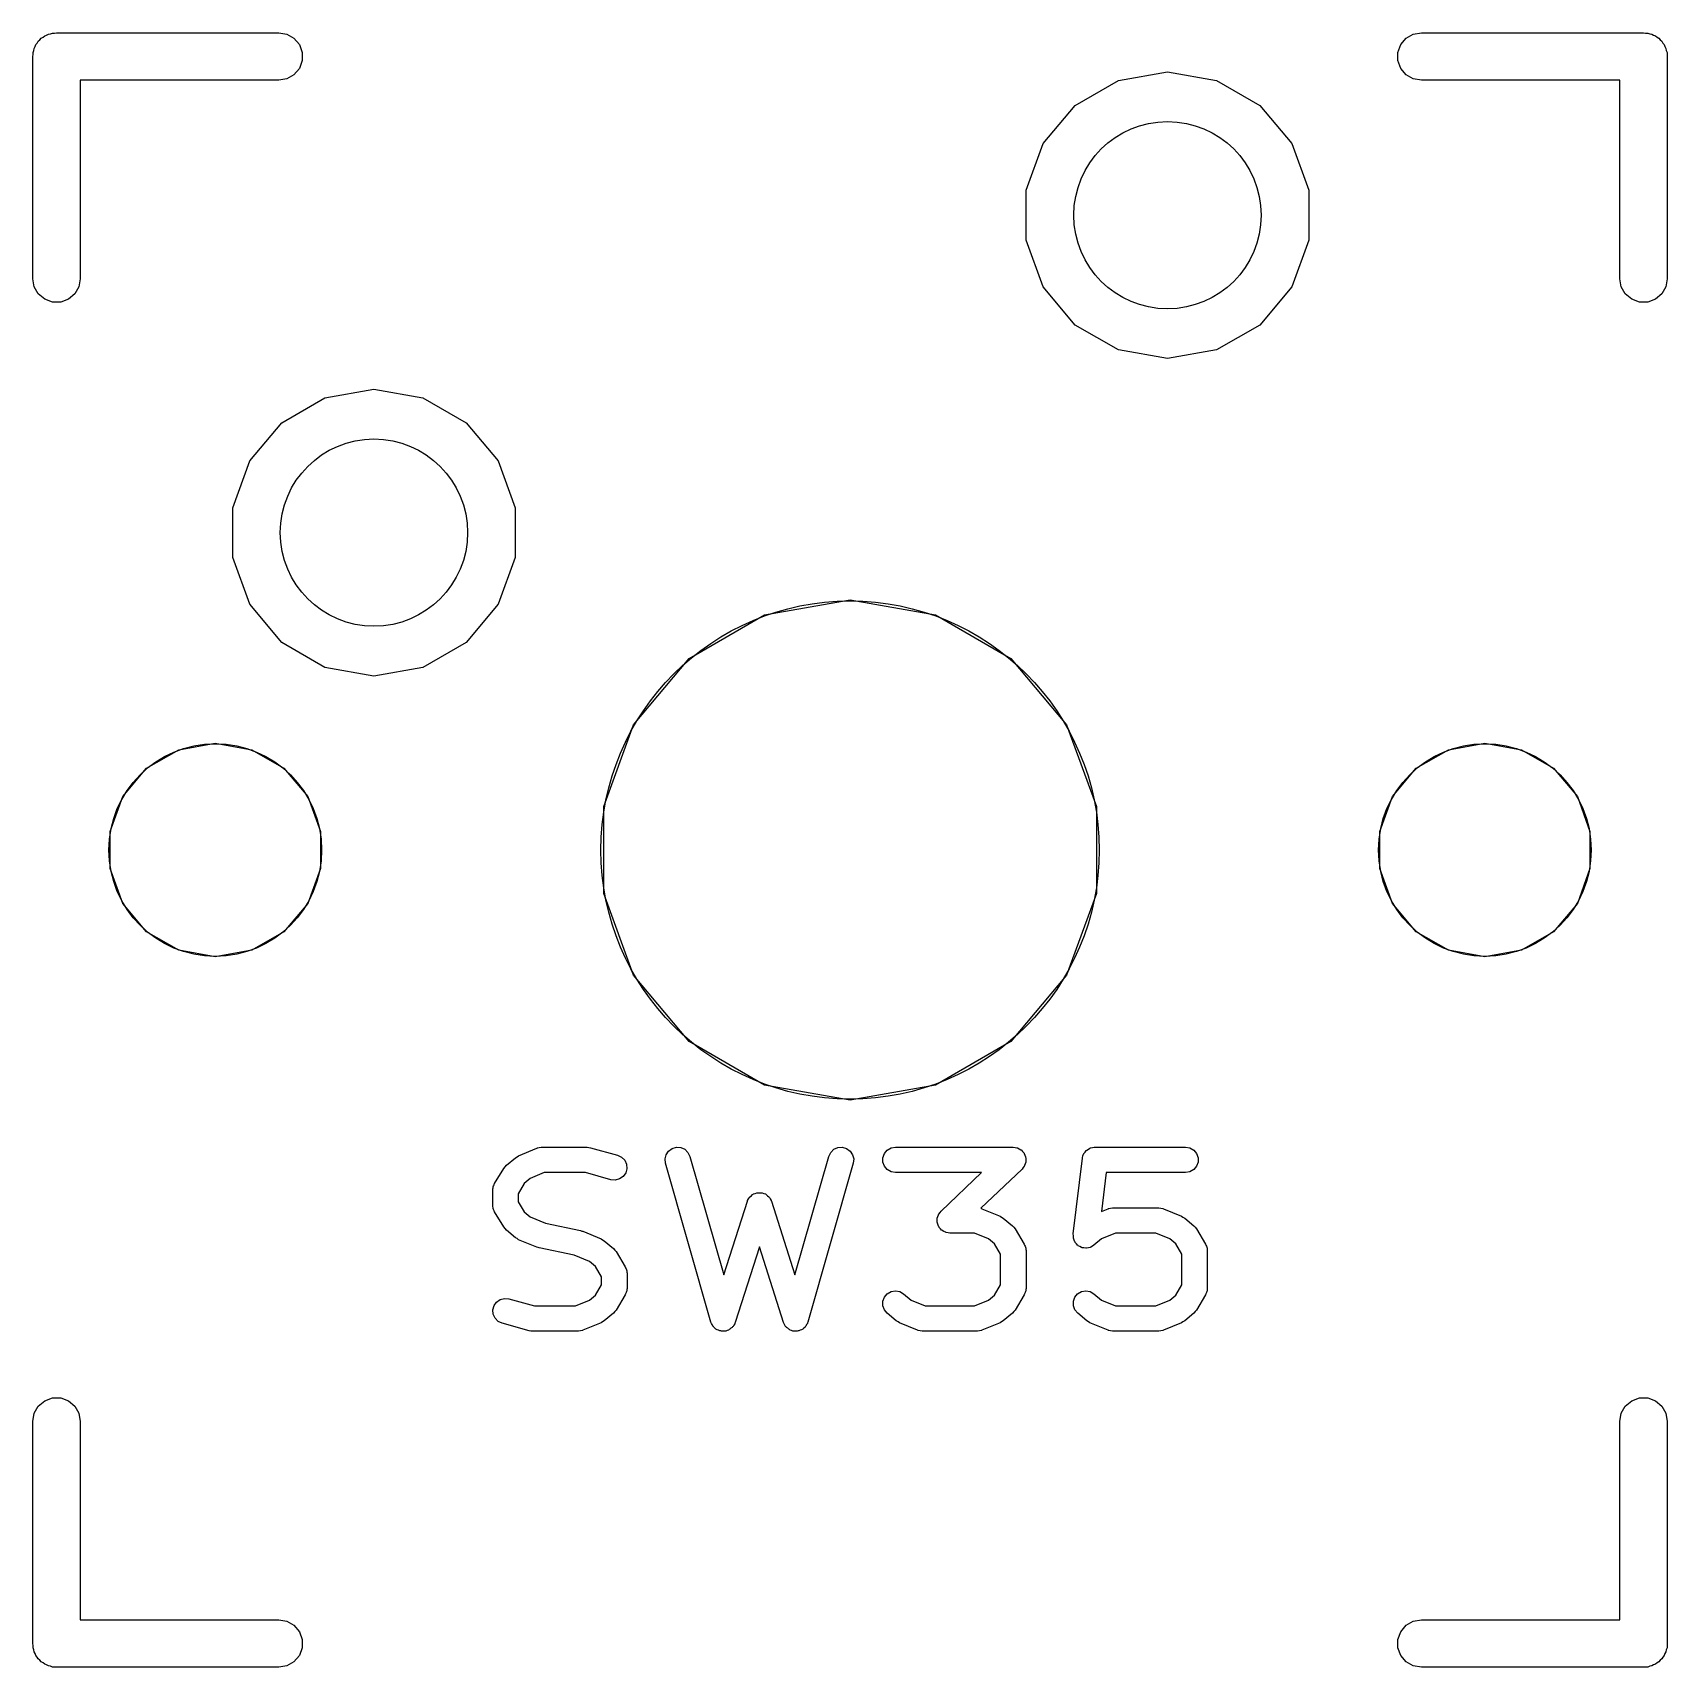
# Model space of a CAD drawing. Extents: x 35 to 203, y -146 to -25.
# Drawn here: x 124.71 to 137.79, y -104.54 to -91.46 of the extents above; entities that cross this region are included whole.
import ezdxf

# ---------------------------------------------------------------- set-up
doc = ezdxf.new("R2010")
doc.units = 0
doc.header["$MEASUREMENT"] = 0
doc.layers.get('0').update_dxf_attribs({"linetype": 'CONTINUOUS'})
doc.layers.add('BLACK', color=7, linetype='CONTINUOUS')

# ---------------------------------------------------------------- blocks, each defined once
blk = doc.blocks.new('PCB詳細')
at = {"layer": 'BLACK'}
for p, q in [((124.729, -91.5704), (124.735, -91.5547)), ((124.735, -91.5547), (124.746, -91.542)), ((124.746, -91.542), (124.754, -91.5275)), ((124.754, -91.5275), (124.767, -91.5168)), ((124.767, -91.5168), (124.778, -91.5041)), ((124.778, -91.5041), (124.792, -91.4957)), ((124.792, -91.4957), (124.805, -91.485)), ((124.805, -91.485), (124.82, -91.4793)), ((124.82, -91.4793), (124.835, -91.471)), ((124.835, -91.471), (124.851, -91.4681)), ((124.851, -91.4681), (124.867, -91.4624)), ((124.867, -91.4624), (124.884, -91.4624)), ((124.884, -91.4624), (124.9, -91.4595)), ((124.9, -91.4595), (126.678, -91.4595)), ((126.678, -91.4595), (126.743, -91.471)), ((126.743, -91.471), (126.8, -91.5041)), ((126.8, -91.5041), (126.843, -91.5547)), ((126.843, -91.5547), (126.866, -91.6169)), ((135.634, -91.6169), (135.657, -91.5547)), ((135.657, -91.5547), (135.7, -91.5041)), ((135.7, -91.5041), (135.757, -91.471)), ((135.757, -91.471), (135.822, -91.4595)), ((135.822, -91.4595), (137.6, -91.4595)), ((137.6, -91.4595), (137.616, -91.4624)), ((137.616, -91.4624), (137.633, -91.4624)), ((137.633, -91.4624), (137.649, -91.4681)), ((137.649, -91.4681), (137.665, -91.471)), ((137.665, -91.471), (137.68, -91.4793)), ((137.68, -91.4793), (137.695, -91.485)), ((137.695, -91.485), (137.708, -91.4957)), ((137.708, -91.4957), (137.722, -91.5041)), ((137.722, -91.5041), (137.733, -91.5168)), ((137.733, -91.5168), (137.746, -91.5275)), ((137.746, -91.5275), (137.754, -91.542)), ((137.754, -91.542), (137.765, -91.5547)), ((137.765, -91.5547), (137.771, -91.5704)), ((124.709, -91.65), (124.712, -91.6336)), ((124.709, -93.428), (124.709, -91.65)), ((124.712, -91.6169), (124.718, -91.6013)), ((124.712, -91.6336), (124.712, -91.6169)), ((124.718, -91.6013), (124.721, -91.5848)), ((124.721, -91.5848), (124.729, -91.5704)), ((126.866, -91.6831), (126.843, -91.7452)), ((126.866, -91.6169), (126.866, -91.6831)), ((135.634, -91.6831), (135.634, -91.6169)), ((135.657, -91.7452), (135.634, -91.6831)), ((137.771, -91.5704), (137.779, -91.5848)), ((137.779, -91.5848), (137.782, -91.6013)), ((137.782, -91.6013), (137.788, -91.6169)), ((137.788, -91.6169), (137.788, -91.6336)), ((137.788, -91.6336), (137.79, -91.65)), ((137.79, -91.65), (137.79, -93.428)), ((126.8, -91.7959), (126.743, -91.829)), ((126.843, -91.7452), (126.8, -91.7959)), ((133.398, -91.8418), (133.79, -91.7726)), ((133.79, -91.7726), (134.182, -91.8418)), ((135.7, -91.7959), (135.657, -91.7452)), ((135.757, -91.829), (135.7, -91.7959)), ((126.678, -91.8405), (125.09, -91.8405)), ((125.09, -91.8405), (125.09, -93.428)), ((126.743, -91.829), (126.678, -91.8405)), ((133.052, -92.0411), (133.398, -91.8418)), ((134.182, -91.8418), (134.528, -92.0411)), ((135.822, -91.8405), (135.757, -91.829)), ((137.409, -91.8405), (135.822, -91.8405)), ((137.409, -93.428), (137.409, -91.8405)), ((132.796, -92.3463), (133.052, -92.0411)), ((134.528, -92.0411), (134.784, -92.3463)), ((132.66, -92.7208), (132.796, -92.3463)), ((134.784, -92.3463), (134.92, -92.7208)), ((132.66, -93.1192), (132.66, -92.7208)), ((134.92, -92.7208), (134.92, -93.1192)), ((132.796, -93.4937), (132.66, -93.1192)), ((134.92, -93.1192), (134.784, -93.4937)), ((124.721, -93.4932), (124.709, -93.428)), ((124.754, -93.5505), (124.721, -93.4932)), ((125.079, -93.4932), (125.046, -93.5505)), ((125.09, -93.428), (125.079, -93.4932)), ((133.052, -93.7989), (132.796, -93.4937)), ((134.784, -93.4937), (134.528, -93.7989)), ((137.421, -93.4932), (137.409, -93.428)), ((137.454, -93.5505), (137.421, -93.4932)), ((137.779, -93.4932), (137.746, -93.5505)), ((137.79, -93.428), (137.779, -93.4932)), ((124.805, -93.593), (124.754, -93.5505)), ((124.867, -93.6156), (124.805, -93.593)), ((124.933, -93.6156), (124.867, -93.6156)), ((124.995, -93.593), (124.933, -93.6156)), ((125.046, -93.5505), (124.995, -93.593)), ((137.505, -93.593), (137.454, -93.5505)), ((137.567, -93.6156), (137.505, -93.593)), ((137.633, -93.6156), (137.567, -93.6156)), ((137.695, -93.593), (137.633, -93.6156)), ((137.746, -93.5505), (137.695, -93.593)), ((133.398, -93.9982), (133.052, -93.7989)), ((134.528, -93.7989), (134.182, -93.9982)), ((133.79, -94.0674), (133.398, -93.9982)), ((134.182, -93.9982), (133.79, -94.0674)), ((127.048, -94.3818), (127.44, -94.3126)), ((127.44, -94.3126), (127.832, -94.3818)), ((126.702, -94.5811), (127.048, -94.3818)), ((127.832, -94.3818), (128.178, -94.5811)), ((126.446, -94.8863), (126.702, -94.5811)), ((128.178, -94.5811), (128.434, -94.8863)), ((126.31, -95.2608), (126.446, -94.8863)), ((128.434, -94.8863), (128.57, -95.2608)), ((126.31, -95.6592), (126.31, -95.2608)), ((128.57, -95.2608), (128.57, -95.6592)), ((126.446, -96.0337), (126.31, -95.6592)), ((128.57, -95.6592), (128.434, -96.0337)), ((130.565, -96.1192), (131.25, -95.9985)), ((131.25, -95.9985), (131.935, -96.1192)), ((126.702, -96.3389), (126.446, -96.0337)), ((128.434, -96.0337), (128.178, -96.3389)), ((129.963, -96.4667), (130.565, -96.1192)), ((131.935, -96.1192), (132.537, -96.4667)), ((127.048, -96.5382), (126.702, -96.3389)), ((128.178, -96.3389), (127.832, -96.5382)), ((129.517, -96.9992), (129.963, -96.4667)), ((132.537, -96.4667), (132.983, -96.9992)), ((127.44, -96.6074), (127.048, -96.5382)), ((127.832, -96.5382), (127.44, -96.6074)), ((129.279, -97.6524), (129.517, -96.9992)), ((132.983, -96.9992), (133.221, -97.6524)), ((125.878, -97.1974), (126.17, -97.1458)), ((126.17, -97.1458), (126.462, -97.1974)), ((136.038, -97.1974), (136.33, -97.1458)), ((136.33, -97.1458), (136.622, -97.1974)), ((125.621, -97.3457), (125.878, -97.1974)), ((126.462, -97.1974), (126.719, -97.3457)), ((135.781, -97.3457), (136.038, -97.1974)), ((136.622, -97.1974), (136.879, -97.3457)), ((125.43, -97.5729), (125.621, -97.3457)), ((126.719, -97.3457), (126.91, -97.5729)), ((135.59, -97.5729), (135.781, -97.3457)), ((136.879, -97.3457), (137.07, -97.5729)), ((125.329, -97.8517), (125.43, -97.5729)), ((126.91, -97.5729), (127.011, -97.8517)), ((135.489, -97.8517), (135.59, -97.5729)), ((137.07, -97.5729), (137.171, -97.8517)), ((129.279, -98.3476), (129.279, -97.6524)), ((133.221, -97.6524), (133.221, -98.3476)), ((125.329, -98.1483), (125.329, -97.8517)), ((127.011, -97.8517), (127.011, -98.1483)), ((135.489, -98.1483), (135.489, -97.8517)), ((137.171, -97.8517), (137.171, -98.1483)), ((125.43, -98.4271), (125.329, -98.1483)), ((127.011, -98.1483), (126.91, -98.4271)), ((135.59, -98.4271), (135.489, -98.1483)), ((137.171, -98.1483), (137.07, -98.4271)), ((129.517, -99.0008), (129.279, -98.3476)), ((133.221, -98.3476), (132.983, -99.0008)), ((125.621, -98.6543), (125.43, -98.4271)), ((126.91, -98.4271), (126.719, -98.6543)), ((135.781, -98.6543), (135.59, -98.4271)), ((137.07, -98.4271), (136.879, -98.6543)), ((125.878, -98.8026), (125.621, -98.6543)), ((126.719, -98.6543), (126.462, -98.8026)), ((136.038, -98.8026), (135.781, -98.6543)), ((136.879, -98.6543), (136.622, -98.8026)), ((126.17, -98.8541), (125.878, -98.8026)), ((126.462, -98.8026), (126.17, -98.8541)), ((136.33, -98.8541), (136.038, -98.8026)), ((136.622, -98.8026), (136.33, -98.8541)), ((129.963, -99.5332), (129.517, -99.0008)), ((132.983, -99.0008), (132.537, -99.5332)), ((130.565, -99.8808), (129.963, -99.5332)), ((132.537, -99.5332), (131.935, -99.8808)), ((131.25, -100.002), (130.565, -99.8808)), ((131.935, -99.8808), (131.25, -100.002)), ((128.5, -100.522), (128.572, -100.462)), ((128.572, -100.462), (128.586, -100.454)), ((128.586, -100.454), (128.598, -100.446)), ((128.598, -100.446), (128.743, -100.386)), ((128.743, -100.386), (128.746, -100.385)), ((128.746, -100.385), (128.748, -100.384)), ((128.748, -100.384), (128.763, -100.381)), ((128.763, -100.381), (128.778, -100.378)), ((128.778, -100.378), (128.78, -100.378)), ((128.78, -100.378), (128.783, -100.378)), ((128.783, -100.378), (129.145, -100.378)), ((129.145, -100.378), (129.159, -100.38)), ((129.159, -100.38), (129.173, -100.382)), ((129.173, -100.382), (129.39, -100.442)), ((129.39, -100.442), (129.422, -100.457)), ((129.422, -100.457), (129.447, -100.482)), ((129.77, -100.472), (129.778, -100.438)), ((129.778, -100.438), (129.798, -100.409)), ((129.798, -100.409), (129.827, -100.388)), ((129.827, -100.388), (129.861, -100.378)), ((129.861, -100.378), (129.896, -100.381)), ((129.896, -100.381), (129.928, -100.395)), ((129.928, -100.395), (129.953, -100.42)), ((129.953, -100.42), (129.969, -100.452)), ((129.969, -100.452), (130.24, -101.399)), ((130.809, -101.399), (131.08, -100.452)), ((131.08, -100.452), (131.095, -100.42)), ((131.095, -100.42), (131.121, -100.395)), ((131.121, -100.395), (131.153, -100.381)), ((131.153, -100.381), (131.188, -100.378)), ((131.188, -100.378), (131.222, -100.388)), ((131.222, -100.388), (131.25, -100.409)), ((131.25, -100.409), (131.27, -100.438)), ((131.27, -100.438), (131.279, -100.472)), ((131.513, -100.462), (131.525, -100.429)), ((131.513, -100.497), (131.513, -100.462)), ((131.525, -100.429), (131.548, -100.402)), ((131.548, -100.402), (131.578, -100.384)), ((131.578, -100.384), (131.613, -100.378)), ((131.613, -100.378), (132.556, -100.378)), ((132.556, -100.378), (132.571, -100.38)), ((132.571, -100.38), (132.585, -100.382)), ((132.585, -100.382), (132.588, -100.383)), ((132.588, -100.383), (132.591, -100.384)), ((132.591, -100.384), (132.604, -100.391)), ((132.604, -100.391), (132.617, -100.398)), ((132.617, -100.398), (132.619, -100.4)), ((132.619, -100.4), (132.622, -100.402)), ((132.622, -100.402), (132.631, -100.413)), ((132.631, -100.413), (132.641, -100.423)), ((132.641, -100.423), (132.642, -100.426)), ((132.642, -100.426), (132.644, -100.429)), ((132.644, -100.429), (132.649, -100.442)), ((132.649, -100.442), (132.655, -100.456)), ((132.655, -100.456), (132.655, -100.459)), ((132.655, -100.459), (132.656, -100.462)), ((132.656, -100.462), (132.656, -100.476)), ((133.109, -100.462), (133.114, -100.448)), ((133.109, -100.465), (133.109, -100.462)), ((133.114, -100.448), (133.119, -100.434)), ((133.119, -100.434), (133.12, -100.431)), ((133.12, -100.431), (133.121, -100.429)), ((133.121, -100.429), (133.131, -100.417)), ((133.131, -100.417), (133.14, -100.405)), ((133.14, -100.405), (133.142, -100.404)), ((133.142, -100.404), (133.144, -100.402)), ((133.144, -100.402), (133.157, -100.394)), ((133.157, -100.394), (133.169, -100.386)), ((133.169, -100.386), (133.172, -100.385)), ((133.172, -100.385), (133.175, -100.384)), ((133.175, -100.384), (133.189, -100.381)), ((133.189, -100.381), (133.204, -100.378)), ((133.204, -100.378), (133.207, -100.378)), ((133.207, -100.378), (133.209, -100.378)), ((133.209, -100.378), (133.935, -100.378)), ((133.935, -100.378), (133.97, -100.384)), ((133.97, -100.384), (134, -100.402)), ((134, -100.402), (134.023, -100.429)), ((134.023, -100.429), (134.035, -100.462)), ((134.035, -100.462), (134.035, -100.497)), ((128.405, -100.669), (128.478, -100.548)), ((128.478, -100.548), (128.489, -100.535)), ((128.489, -100.535), (128.5, -100.522)), ((128.803, -100.581), (128.691, -100.628)), ((129.132, -100.581), (128.803, -100.581)), ((129.336, -100.638), (129.132, -100.581)), ((129.455, -100.584), (129.434, -100.612)), ((129.447, -100.482), (129.462, -100.515)), ((129.464, -100.55), (129.455, -100.584)), ((129.462, -100.515), (129.464, -100.55)), ((129.773, -100.507), (129.77, -100.472)), ((130.136, -101.777), (129.773, -100.507)), ((131.275, -100.507), (130.912, -101.777)), ((131.279, -100.472), (131.275, -100.507)), ((131.525, -100.53), (131.513, -100.497)), ((131.548, -100.557), (131.525, -100.53)), ((131.578, -100.575), (131.548, -100.557)), ((131.613, -100.581), (131.578, -100.575)), ((132.302, -100.581), (131.613, -100.581)), ((131.978, -100.89), (132.302, -100.581)), ((132.626, -100.553), (132.297, -100.867)), ((132.635, -100.541), (132.626, -100.553)), ((132.644, -100.53), (132.635, -100.541)), ((132.645, -100.527), (132.644, -100.53)), ((132.647, -100.525), (132.645, -100.527)), ((132.651, -100.511), (132.647, -100.525)), ((132.656, -100.497), (132.651, -100.511)), ((132.656, -100.476), (132.657, -100.491)), ((132.657, -100.491), (132.656, -100.494)), ((132.656, -100.494), (132.656, -100.497)), ((133.036, -101.072), (133.109, -100.467)), ((133.109, -100.467), (133.109, -100.465)), ((133.3, -100.581), (133.262, -100.892)), ((133.935, -100.581), (133.3, -100.581)), ((133.97, -100.575), (133.935, -100.581)), ((134, -100.557), (133.97, -100.575)), ((134.023, -100.53), (134, -100.557)), ((134.035, -100.497), (134.023, -100.53)), ((128.391, -100.721), (128.392, -100.712)), ((128.391, -100.842), (128.391, -100.721)), ((128.392, -100.712), (128.393, -100.702)), ((128.393, -100.702), (128.395, -100.695)), ((128.395, -100.695), (128.397, -100.687)), ((128.397, -100.687), (128.402, -100.678)), ((128.402, -100.678), (128.405, -100.669)), ((128.643, -100.668), (128.594, -100.75)), ((128.691, -100.628), (128.643, -100.668)), ((129.371, -100.641), (129.336, -100.638)), ((129.405, -100.632), (129.371, -100.641)), ((129.434, -100.612), (129.405, -100.632)), ((128.392, -100.852), (128.391, -100.842)), ((128.393, -100.862), (128.392, -100.852)), ((128.594, -100.75), (128.594, -100.814)), ((128.594, -100.814), (128.643, -100.896)), ((130.24, -101.399), (130.428, -100.811)), ((130.428, -100.811), (130.429, -100.808)), ((130.429, -100.808), (130.43, -100.804)), ((130.43, -100.804), (130.438, -100.792)), ((130.438, -100.792), (130.444, -100.78)), ((130.444, -100.78), (130.447, -100.777)), ((130.447, -100.777), (130.449, -100.774)), ((130.449, -100.774), (130.46, -100.766)), ((130.46, -100.766), (130.47, -100.756)), ((130.47, -100.756), (130.474, -100.755)), ((130.474, -100.755), (130.477, -100.752)), ((130.477, -100.752), (130.49, -100.748)), ((130.49, -100.748), (130.503, -100.743)), ((130.503, -100.743), (130.507, -100.743)), ((130.507, -100.743), (130.511, -100.742)), ((130.511, -100.742), (130.524, -100.742)), ((130.524, -100.742), (130.538, -100.742)), ((130.538, -100.742), (130.542, -100.743)), ((130.542, -100.743), (130.546, -100.743)), ((130.546, -100.743), (130.559, -100.748)), ((130.559, -100.748), (130.572, -100.752)), ((130.572, -100.752), (130.575, -100.755)), ((130.575, -100.755), (130.579, -100.756)), ((130.579, -100.756), (130.589, -100.766)), ((130.589, -100.766), (130.599, -100.774)), ((130.599, -100.774), (130.602, -100.777)), ((130.602, -100.777), (130.605, -100.78)), ((130.605, -100.78), (130.611, -100.792)), ((130.611, -100.792), (130.618, -100.804)), ((130.618, -100.804), (130.619, -100.808)), ((130.619, -100.808), (130.621, -100.811)), ((130.621, -100.811), (130.809, -101.399)), ((128.395, -100.869), (128.393, -100.862)), ((128.397, -100.877), (128.395, -100.869)), ((128.402, -100.886), (128.397, -100.877)), ((128.405, -100.895), (128.402, -100.886)), ((128.478, -101.016), (128.405, -100.895)), ((128.643, -100.896), (128.691, -100.936)), ((128.691, -100.936), (128.813, -100.987)), ((131.947, -100.952), (131.948, -100.949)), ((131.948, -100.966), (131.947, -100.952)), ((131.948, -100.946), (131.953, -100.932)), ((131.948, -100.949), (131.948, -100.946)), ((131.948, -100.981), (131.948, -100.966)), ((131.949, -100.984), (131.948, -100.981)), ((131.95, -100.987), (131.949, -100.984)), ((131.953, -100.932), (131.957, -100.918)), ((131.957, -100.918), (131.959, -100.916)), ((131.959, -100.916), (131.96, -100.913)), ((131.96, -100.913), (131.97, -100.901)), ((131.97, -100.901), (131.978, -100.89)), ((132.297, -100.867), (132.301, -100.868)), ((132.301, -100.868), (132.303, -100.869)), ((132.303, -100.869), (132.305, -100.87)), ((132.305, -100.87), (132.45, -100.93)), ((132.45, -100.93), (132.463, -100.938)), ((132.463, -100.938), (132.476, -100.946)), ((132.476, -100.946), (132.549, -101.006)), ((133.262, -100.892), (133.315, -100.87)), ((133.315, -100.87), (133.318, -100.869)), ((133.318, -100.869), (133.32, -100.868)), ((133.32, -100.868), (133.335, -100.865)), ((133.335, -100.865), (133.35, -100.862)), ((133.35, -100.862), (133.352, -100.862)), ((133.352, -100.862), (133.355, -100.862)), ((133.355, -100.862), (133.717, -100.862)), ((133.717, -100.862), (133.72, -100.862)), ((133.72, -100.862), (133.722, -100.862)), ((133.722, -100.862), (133.737, -100.865)), ((133.737, -100.865), (133.752, -100.868)), ((133.752, -100.868), (133.754, -100.869)), ((133.754, -100.869), (133.757, -100.87)), ((133.757, -100.87), (133.902, -100.93)), ((133.902, -100.93), (133.914, -100.938)), ((133.914, -100.938), (133.928, -100.946)), ((133.928, -100.946), (134, -101.006)), ((128.489, -101.028), (128.478, -101.016)), ((128.5, -101.041), (128.489, -101.028)), ((128.572, -101.102), (128.5, -101.041)), ((128.586, -101.109), (128.572, -101.102)), ((128.598, -101.118), (128.586, -101.109)), ((128.813, -100.987), (129.094, -101.045)), ((129.094, -101.045), (129.103, -101.049)), ((129.103, -101.049), (129.112, -101.051)), ((129.112, -101.051), (129.257, -101.111)), ((129.257, -101.111), (129.27, -101.12)), ((131.955, -101.001), (131.95, -100.987)), ((131.96, -101.014), (131.955, -101.001)), ((131.962, -101.017), (131.96, -101.014)), ((131.964, -101.02), (131.962, -101.017)), ((131.974, -101.03), (131.964, -101.02)), ((131.983, -101.041), (131.974, -101.03)), ((131.986, -101.043), (131.983, -101.041)), ((131.988, -101.045), (131.986, -101.043)), ((132.001, -101.052), (131.988, -101.045)), ((132.014, -101.059), (132.001, -101.052)), ((132.017, -101.059), (132.014, -101.059)), ((132.02, -101.061), (132.017, -101.059)), ((132.034, -101.062), (132.02, -101.061)), ((132.048, -101.065), (132.034, -101.062)), ((132.246, -101.065), (132.048, -101.065)), ((132.358, -101.112), (132.246, -101.065)), ((132.405, -101.151), (132.358, -101.112)), ((132.549, -101.006), (132.56, -101.019)), ((132.56, -101.019), (132.571, -101.032)), ((132.571, -101.032), (132.643, -101.153)), ((133.037, -101.087), (133.036, -101.072)), ((133.037, -101.102), (133.037, -101.087)), ((133.038, -101.104), (133.037, -101.102)), ((133.038, -101.107), (133.038, -101.104)), ((133.044, -101.121), (133.038, -101.107)), ((133.263, -101.112), (133.202, -101.162)), ((133.375, -101.065), (133.263, -101.112)), ((133.697, -101.065), (133.375, -101.065)), ((133.809, -101.112), (133.697, -101.065)), ((133.857, -101.151), (133.809, -101.112)), ((134, -101.006), (134.011, -101.019)), ((134.011, -101.019), (134.022, -101.032)), ((134.022, -101.032), (134.095, -101.153)), ((128.743, -101.178), (128.598, -101.118)), ((128.753, -101.18), (128.743, -101.178)), ((128.762, -101.184), (128.753, -101.18)), ((129.043, -101.242), (128.762, -101.184)), ((129.165, -101.293), (129.043, -101.242)), ((129.27, -101.12), (129.283, -101.127)), ((129.283, -101.127), (129.356, -101.188)), ((129.356, -101.188), (129.367, -101.201)), ((129.367, -101.201), (129.378, -101.213)), ((129.378, -101.213), (129.45, -101.334)), ((130.524, -101.176), (130.331, -101.78)), ((130.718, -101.78), (130.524, -101.176)), ((132.455, -101.233), (132.405, -101.151)), ((132.455, -101.479), (132.455, -101.233)), ((132.643, -101.153), (132.647, -101.162)), ((132.647, -101.162), (132.652, -101.17)), ((132.652, -101.17), (132.653, -101.178)), ((132.653, -101.178), (132.656, -101.186)), ((132.656, -101.186), (132.656, -101.196)), ((132.656, -101.196), (132.658, -101.205)), ((132.658, -101.205), (132.658, -101.508)), ((133.049, -101.135), (133.044, -101.121)), ((133.051, -101.137), (133.049, -101.135)), ((133.052, -101.14), (133.051, -101.137)), ((133.062, -101.151), (133.052, -101.14)), ((133.071, -101.162), (133.062, -101.151)), ((133.074, -101.163), (133.071, -101.162)), ((133.076, -101.166), (133.074, -101.163)), ((133.089, -101.172), (133.076, -101.166)), ((133.102, -101.18), (133.089, -101.172)), ((133.105, -101.18), (133.102, -101.18)), ((133.107, -101.182), (133.105, -101.18)), ((133.122, -101.183), (133.107, -101.182)), ((133.137, -101.186), (133.122, -101.183)), ((133.139, -101.185), (133.137, -101.186)), ((133.142, -101.186), (133.139, -101.185)), ((133.157, -101.182), (133.142, -101.186)), ((133.171, -101.18), (133.157, -101.182)), ((133.174, -101.178), (133.171, -101.18)), ((133.177, -101.178), (133.174, -101.178)), ((133.189, -101.17), (133.177, -101.178)), ((133.202, -101.162), (133.189, -101.17)), ((133.906, -101.233), (133.857, -101.151)), ((133.906, -101.479), (133.906, -101.233)), ((134.095, -101.153), (134.098, -101.162)), ((134.098, -101.162), (134.103, -101.17)), ((134.103, -101.17), (134.105, -101.178)), ((134.105, -101.178), (134.107, -101.186)), ((134.107, -101.186), (134.108, -101.196)), ((134.108, -101.196), (134.109, -101.205)), ((134.109, -101.205), (134.109, -101.508)), ((129.212, -101.333), (129.165, -101.293)), ((129.262, -101.415), (129.212, -101.333)), ((129.45, -101.334), (129.454, -101.343)), ((129.454, -101.343), (129.459, -101.352)), ((129.459, -101.352), (129.46, -101.36)), ((129.46, -101.36), (129.463, -101.367)), ((129.463, -101.367), (129.463, -101.377)), ((129.463, -101.377), (129.465, -101.387)), ((129.212, -101.562), (129.262, -101.479)), ((129.262, -101.479), (129.262, -101.415)), ((129.465, -101.508), (129.463, -101.517)), ((129.465, -101.387), (129.465, -101.508)), ((132.405, -101.562), (132.455, -101.479)), ((132.658, -101.508), (132.656, -101.517)), ((133.857, -101.562), (133.906, -101.479)), ((134.109, -101.508), (134.108, -101.517)), ((128.401, -101.645), (128.421, -101.617)), ((128.421, -101.617), (128.45, -101.597)), ((128.45, -101.597), (128.484, -101.588)), ((128.484, -101.588), (128.519, -101.591)), ((128.519, -101.591), (128.724, -101.648)), ((129.053, -101.648), (129.165, -101.601)), ((129.165, -101.601), (129.212, -101.562)), ((129.45, -101.56), (129.378, -101.681)), ((129.454, -101.551), (129.45, -101.56)), ((129.459, -101.542), (129.454, -101.551)), ((129.46, -101.534), (129.459, -101.542)), ((129.463, -101.527), (129.46, -101.534)), ((129.463, -101.517), (129.463, -101.527)), ((131.513, -101.611), (131.525, -101.578)), ((131.513, -101.647), (131.513, -101.611)), ((131.525, -101.578), (131.547, -101.551)), ((131.547, -101.551), (131.578, -101.533)), ((131.578, -101.533), (131.613, -101.527)), ((131.613, -101.527), (131.647, -101.533)), ((131.647, -101.533), (131.678, -101.551)), ((131.678, -101.551), (131.739, -101.601)), ((131.739, -101.601), (131.851, -101.648)), ((132.246, -101.648), (132.358, -101.601)), ((132.358, -101.601), (132.405, -101.562)), ((132.643, -101.56), (132.571, -101.681)), ((132.647, -101.551), (132.643, -101.56)), ((132.652, -101.542), (132.647, -101.551)), ((132.653, -101.534), (132.652, -101.542)), ((132.656, -101.527), (132.653, -101.534)), ((132.656, -101.517), (132.656, -101.527)), ((133.037, -101.611), (133.049, -101.578)), ((133.037, -101.647), (133.037, -101.611)), ((133.049, -101.578), (133.071, -101.551)), ((133.071, -101.551), (133.102, -101.533)), ((133.102, -101.533), (133.137, -101.527)), ((133.137, -101.527), (133.171, -101.533)), ((133.171, -101.533), (133.202, -101.551)), ((133.202, -101.551), (133.263, -101.601)), ((133.263, -101.601), (133.375, -101.648)), ((133.697, -101.648), (133.809, -101.601)), ((133.809, -101.601), (133.857, -101.562)), ((134.095, -101.56), (134.022, -101.681)), ((134.098, -101.551), (134.095, -101.56)), ((134.103, -101.542), (134.098, -101.551)), ((134.105, -101.534), (134.103, -101.542)), ((134.107, -101.527), (134.105, -101.534)), ((134.108, -101.517), (134.107, -101.527)), ((128.391, -101.679), (128.401, -101.645)), ((128.394, -101.714), (128.391, -101.679)), ((128.409, -101.747), (128.394, -101.714)), ((128.433, -101.772), (128.409, -101.747)), ((128.724, -101.648), (129.053, -101.648)), ((129.283, -101.767), (129.27, -101.775)), ((129.356, -101.707), (129.283, -101.767)), ((129.367, -101.694), (129.356, -101.707)), ((129.378, -101.681), (129.367, -101.694)), ((131.525, -101.68), (131.513, -101.647)), ((131.548, -101.707), (131.525, -101.68)), ((131.62, -101.767), (131.548, -101.707)), ((131.634, -101.775), (131.62, -101.767)), ((131.851, -101.648), (132.246, -101.648)), ((132.476, -101.767), (132.463, -101.775)), ((132.549, -101.707), (132.476, -101.767)), ((132.56, -101.694), (132.549, -101.707)), ((132.571, -101.681), (132.56, -101.694)), ((133.049, -101.68), (133.037, -101.647)), ((133.072, -101.707), (133.049, -101.68)), ((133.144, -101.767), (133.072, -101.707)), ((133.158, -101.775), (133.144, -101.767)), ((133.375, -101.648), (133.697, -101.648)), ((133.928, -101.767), (133.914, -101.775)), ((134, -101.707), (133.928, -101.767)), ((134.011, -101.694), (134, -101.707)), ((134.022, -101.681), (134.011, -101.694)), ((128.465, -101.787), (128.433, -101.772)), ((128.683, -101.847), (128.465, -101.787)), ((128.696, -101.849), (128.683, -101.847)), ((128.71, -101.851), (128.696, -101.849)), ((129.073, -101.851), (128.71, -101.851)), ((129.075, -101.851), (129.073, -101.851)), ((129.078, -101.851), (129.075, -101.851)), ((129.092, -101.848), (129.078, -101.851)), ((129.108, -101.845), (129.092, -101.848)), ((129.11, -101.844), (129.108, -101.845)), ((129.112, -101.843), (129.11, -101.844)), ((129.257, -101.783), (129.112, -101.843)), ((129.27, -101.775), (129.257, -101.783)), ((130.139, -101.783), (130.136, -101.777)), ((130.14, -101.788), (130.139, -101.783)), ((130.146, -101.798), (130.14, -101.788)), ((130.152, -101.809), (130.146, -101.798)), ((130.156, -101.813), (130.152, -101.809)), ((130.159, -101.818), (130.156, -101.813)), ((130.168, -101.825), (130.159, -101.818)), ((130.177, -101.834), (130.168, -101.825)), ((130.182, -101.836), (130.177, -101.834)), ((130.187, -101.839), (130.182, -101.836)), ((130.198, -101.843), (130.187, -101.839)), ((130.209, -101.848), (130.198, -101.843)), ((130.215, -101.848), (130.209, -101.848)), ((130.22, -101.85), (130.215, -101.848)), ((130.232, -101.85), (130.22, -101.85)), ((130.245, -101.851), (130.232, -101.85)), ((130.25, -101.849), (130.245, -101.851)), ((130.256, -101.849), (130.25, -101.849)), ((130.267, -101.844), (130.256, -101.849)), ((130.278, -101.841), (130.267, -101.844)), ((130.283, -101.838), (130.278, -101.841)), ((130.288, -101.835), (130.283, -101.838)), ((130.297, -101.827), (130.288, -101.835)), ((130.307, -101.82), (130.297, -101.827)), ((130.31, -101.816), (130.307, -101.82)), ((130.314, -101.812), (130.31, -101.816)), ((130.32, -101.801), (130.314, -101.812)), ((130.327, -101.791), (130.32, -101.801)), ((130.328, -101.785), (130.327, -101.791)), ((130.331, -101.78), (130.328, -101.785)), ((130.72, -101.785), (130.718, -101.78)), ((130.722, -101.791), (130.72, -101.785)), ((130.729, -101.801), (130.722, -101.791)), ((130.734, -101.812), (130.729, -101.801)), ((130.738, -101.816), (130.734, -101.812)), ((130.742, -101.82), (130.738, -101.816)), ((130.751, -101.827), (130.742, -101.82)), ((130.76, -101.835), (130.751, -101.827)), ((130.766, -101.838), (130.76, -101.835)), ((130.77, -101.841), (130.766, -101.838)), ((130.782, -101.844), (130.77, -101.841)), ((130.793, -101.849), (130.782, -101.844)), ((130.799, -101.849), (130.793, -101.849)), ((130.804, -101.851), (130.799, -101.849)), ((130.816, -101.85), (130.804, -101.851)), ((130.828, -101.85), (130.816, -101.85)), ((130.834, -101.848), (130.828, -101.85)), ((130.839, -101.848), (130.834, -101.848)), ((130.85, -101.843), (130.839, -101.848)), ((130.862, -101.839), (130.85, -101.843)), ((130.866, -101.836), (130.862, -101.839)), ((130.871, -101.834), (130.866, -101.836)), ((130.88, -101.825), (130.871, -101.834)), ((130.89, -101.818), (130.88, -101.825)), ((130.893, -101.813), (130.89, -101.818)), ((130.897, -101.809), (130.893, -101.813)), ((130.902, -101.798), (130.897, -101.809)), ((130.909, -101.788), (130.902, -101.798)), ((130.91, -101.783), (130.909, -101.788)), ((130.912, -101.777), (130.91, -101.783)), ((131.646, -101.783), (131.634, -101.775)), ((131.791, -101.843), (131.646, -101.783)), ((131.794, -101.844), (131.791, -101.843)), ((131.796, -101.845), (131.794, -101.844)), ((131.811, -101.848), (131.796, -101.845)), ((131.826, -101.851), (131.811, -101.848)), ((131.828, -101.851), (131.826, -101.851)), ((131.831, -101.851), (131.828, -101.851)), ((132.266, -101.851), (131.831, -101.851)), ((132.268, -101.851), (132.266, -101.851)), ((132.271, -101.851), (132.268, -101.851)), ((132.286, -101.848), (132.271, -101.851)), ((132.301, -101.845), (132.286, -101.848)), ((132.303, -101.844), (132.301, -101.845)), ((132.305, -101.843), (132.303, -101.844)), ((132.45, -101.783), (132.305, -101.843)), ((132.463, -101.775), (132.45, -101.783)), ((133.17, -101.783), (133.158, -101.775)), ((133.315, -101.843), (133.17, -101.783)), ((133.318, -101.844), (133.315, -101.843)), ((133.32, -101.845), (133.318, -101.844)), ((133.335, -101.848), (133.32, -101.845)), ((133.35, -101.851), (133.335, -101.848)), ((133.352, -101.851), (133.35, -101.851)), ((133.355, -101.851), (133.352, -101.851)), ((133.717, -101.851), (133.355, -101.851)), ((133.72, -101.851), (133.717, -101.851)), ((133.722, -101.851), (133.72, -101.851)), ((133.737, -101.848), (133.722, -101.851)), ((133.752, -101.845), (133.737, -101.848)), ((133.754, -101.844), (133.752, -101.845)), ((133.757, -101.843), (133.754, -101.844)), ((133.902, -101.783), (133.757, -101.843)), ((133.914, -101.775), (133.902, -101.783)), ((124.754, -102.45), (124.805, -102.407)), ((124.805, -102.407), (124.867, -102.384)), ((124.867, -102.384), (124.933, -102.384)), ((124.933, -102.384), (124.995, -102.407)), ((124.995, -102.407), (125.046, -102.45)), ((137.454, -102.45), (137.505, -102.407)), ((137.505, -102.407), (137.567, -102.384)), ((137.567, -102.384), (137.633, -102.384)), ((137.633, -102.384), (137.695, -102.407)), ((137.695, -102.407), (137.746, -102.45)), ((124.709, -102.572), (124.721, -102.507)), ((124.721, -102.507), (124.754, -102.45)), ((125.046, -102.45), (125.079, -102.507)), ((125.079, -102.507), (125.09, -102.572)), ((137.409, -102.572), (137.421, -102.507)), ((137.421, -102.507), (137.454, -102.45)), ((137.746, -102.45), (137.779, -102.507)), ((137.779, -102.507), (137.79, -102.572)), ((124.709, -104.35), (124.709, -102.572)), ((125.09, -102.572), (125.09, -104.159)), ((137.409, -104.159), (137.409, -102.572)), ((137.79, -102.572), (137.79, -104.35)), ((125.09, -104.159), (126.678, -104.159)), ((126.678, -104.159), (126.743, -104.171)), ((126.743, -104.171), (126.8, -104.204)), ((126.8, -104.204), (126.843, -104.255)), ((126.843, -104.255), (126.866, -104.317)), ((135.634, -104.317), (135.657, -104.255)), ((135.657, -104.255), (135.7, -104.204)), ((135.7, -104.204), (135.757, -104.171)), ((135.757, -104.171), (135.822, -104.159)), ((135.822, -104.159), (137.409, -104.159)), ((124.712, -104.366), (124.709, -104.35)), ((124.712, -104.383), (124.712, -104.366)), ((124.718, -104.399), (124.712, -104.383)), ((126.866, -104.383), (126.843, -104.445)), ((126.866, -104.317), (126.866, -104.383)), ((135.634, -104.383), (135.634, -104.317)), ((135.657, -104.445), (135.634, -104.383)), ((137.788, -104.383), (137.782, -104.399)), ((137.79, -104.35), (137.788, -104.366)), ((137.788, -104.366), (137.788, -104.383)), ((124.721, -104.415), (124.718, -104.399)), ((124.729, -104.43), (124.721, -104.415)), ((124.735, -104.445), (124.729, -104.43)), ((124.746, -104.458), (124.735, -104.445)), ((124.754, -104.472), (124.746, -104.458)), ((124.767, -104.483), (124.754, -104.472)), ((124.778, -104.496), (124.767, -104.483)), ((124.792, -104.504), (124.778, -104.496)), ((124.805, -104.515), (124.792, -104.504)), ((124.82, -104.521), (124.805, -104.515)), ((126.8, -104.496), (126.743, -104.529)), ((126.843, -104.445), (126.8, -104.496)), ((135.7, -104.496), (135.657, -104.445)), ((135.757, -104.529), (135.7, -104.496)), ((137.695, -104.515), (137.68, -104.521)), ((137.708, -104.504), (137.695, -104.515)), ((137.722, -104.496), (137.708, -104.504)), ((137.733, -104.483), (137.722, -104.496)), ((137.746, -104.472), (137.733, -104.483)), ((137.754, -104.458), (137.746, -104.472)), ((137.765, -104.445), (137.754, -104.458)), ((137.771, -104.43), (137.765, -104.445)), ((137.779, -104.415), (137.771, -104.43)), ((137.782, -104.399), (137.779, -104.415)), ((124.835, -104.529), (124.82, -104.521)), ((124.851, -104.532), (124.835, -104.529)), ((124.867, -104.538), (124.851, -104.532)), ((124.884, -104.538), (124.867, -104.538)), ((124.9, -104.54), (124.884, -104.538)), ((126.678, -104.54), (124.9, -104.54)), ((126.743, -104.529), (126.678, -104.54)), ((135.822, -104.54), (135.757, -104.529)), ((137.6, -104.54), (135.822, -104.54)), ((137.616, -104.538), (137.6, -104.54)), ((137.633, -104.538), (137.616, -104.538)), ((137.649, -104.532), (137.633, -104.538)), ((137.665, -104.529), (137.649, -104.532)), ((137.68, -104.521), (137.665, -104.529))]:
    blk.add_line(p, q, dxfattribs=at)
for centre, radius in [((133.79, -92.92), 0.7493), ((127.44, -95.46), 0.7493), ((131.25, -98), 1.9939), ((126.17, -98), 0.8509), ((136.33, -98), 0.8509)]:
    blk.add_circle(centre, radius, dxfattribs=at)

msp = doc.modelspace()

# ---------------------------------------------------------------- block references
at = {"linetype": 'ByBlock'}
msp.add_blockref('PCB詳細', (0, 0), dxfattribs=at)

doc.saveas('drawing.dxf')
